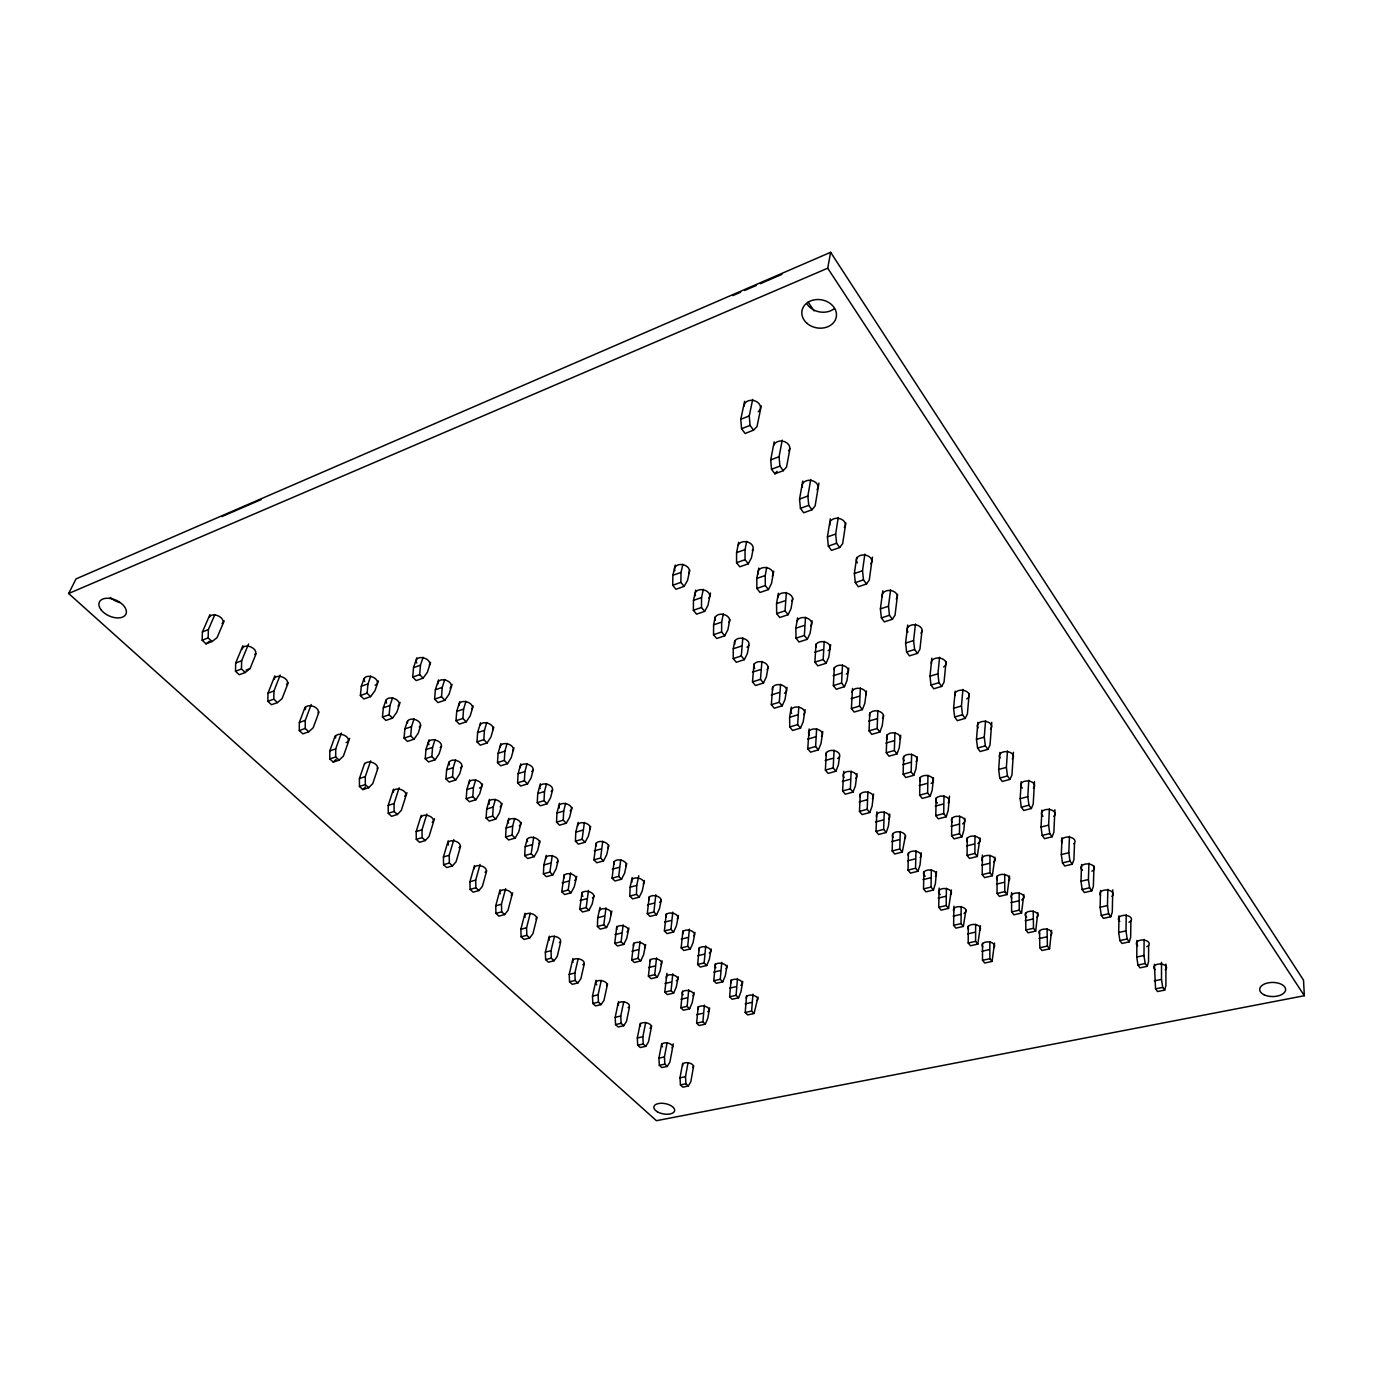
<?xml version="1.0" encoding="UTF-8"?>
<svg xmlns="http://www.w3.org/2000/svg" width="1373" height="1373" viewBox="0 0 1373 1373"><rect width="100%" height="100%" fill="white"/><g stroke="black" fill="none" stroke-linecap="round" stroke-linejoin="round"><path stroke-width="1.5" d="M748.886 645.379L747.341 653.582L744.338 659.675L736.306 662.284L733.251 658.577L733.251 648.76L734.847 640.556M742.724 981.369L741.008 991.684L738.571 997.811L736.1 995.305L737.49 978.417M753.056 549.56L751.443 557.833L748.285 563.822L739.807 566.809L736.58 562.707L736.58 552.615L738.657 542.284M349.669 738.314L343.387 756.111L339.148 760.144L333.244 762.118L329.795 758.909L329.812 750.894L335.304 735.585M339.148 760.144L335.699 756.935L335.716 748.903L341.362 733.079M738.571 997.811L732.118 999.252L729.647 996.764L731.071 979.893M1154.418 964.344L1155.551 988.852L1157.542 991.546L1164.699 990.105L1162.708 987.393L1161.507 979.412L1161.524 962.301M727.106 965.339L725.322 975.688L722.782 981.815L720.276 979.275L721.752 962.301M715.282 616.649L713.6 624.835L713.531 634.704L716.672 638.496L724.738 635.819L721.614 632.009L721.649 622.123L723.314 613.92M722.782 981.815L716.311 983.308L713.788 980.768L715.316 963.829M319.034 711.935L313.181 727.793L308.753 731.792L305.201 728.462L305.269 720.379L311.208 704.521M1148.652 945.602L1148.532 961.701L1147.244 966.317L1140.002 967.828L1137.96 965.047L1136.758 957.015L1136.947 940.402M308.753 731.792L302.832 733.851L299.28 730.539L299.348 722.455L305.132 707.112M695.699 590.115L693.468 600.361L693.348 610.281L696.557 614.16L704.675 611.38L701.483 607.484L701.569 597.564L703.319 589.343M709.635 1007.902L707.833 1018.097L705.327 1024.172L702.873 1021.769L704.4 1005.122M711.18 949.018L709.326 959.401L706.7 965.528L704.143 962.936L705.739 945.894M1147.244 966.317L1145.202 963.537L1143.984 955.488L1144.121 939.372M705.327 1024.172L699.097 1025.528L696.626 1023.142L698.188 1006.512M706.7 965.528L700.213 967.055L697.638 964.481L699.252 947.456M694.086 992.507L692.198 1002.719L689.624 1008.795L687.118 1006.358L688.748 989.641M694.978 932.387L693.022 942.805L690.327 948.932L687.719 946.289L689.4 929.178M288.244 682.759L282.066 698.634L277.466 702.581L273.811 699.166L273.931 690.997L280.178 675.121M690.327 948.932L683.788 950.511L681.18 947.868L682.896 930.791M689.624 1008.795L683.359 1010.202L680.854 1007.765L682.501 991.066M1130.889 921.111L1130.666 937.261L1129.275 941.861L1121.981 943.44L1119.87 940.591L1118.686 932.473L1119.012 915.791M277.466 702.581L271.528 704.727L267.855 701.328L267.992 693.176L274.823 675.894M678.245 976.821L676.288 987.067L673.611 993.142L671.071 990.654L672.787 973.869M675.224 565.058L672.873 575.304L672.701 585.276L675.979 589.24L684.149 586.374L680.871 582.375L681.025 572.404L682.862 564.2M1129.275 941.861L1127.182 938.995L1125.98 930.877L1126.238 914.71M673.611 993.142L667.329 994.584L664.772 992.113L666.935 973.303M678.451 915.448L676.408 925.883L673.628 932.01L670.968 929.315L672.77 912.135M673.628 932.01L667.055 933.64L664.395 930.945L666.231 913.8M256.116 653.702L250.04 668.617L245.252 672.513L241.476 668.994L241.648 660.756L248.564 643.971M661.185 900.259L659.486 908.634L656.603 914.744L653.891 911.998L655.813 894.75M662.112 960.843L660.07 971.123L657.324 977.198L654.715 974.658L656.551 957.805M245.252 672.513L239.28 674.744L235.504 671.243L235.675 663.022L242.867 645.705M656.603 914.744L650.013 916.426L647.301 913.697L649.24 896.466M657.324 977.198L651.008 978.692L648.399 976.152L650.27 959.332M1112.765 889.841L1112.284 912.135L1110.808 916.718L1103.446 918.365L1101.283 915.431L1100.116 907.244L1100.545 890.493M645.67 944.573L643.559 954.87L640.71 960.946L638.067 958.354L640.007 941.449M1110.808 916.718L1108.646 913.766L1107.462 905.562L1107.857 889.326M640.71 960.946L634.377 962.49L631.717 959.899L633.691 943.011M644.435 880.556L642.221 891.06L639.252 897.153L636.488 894.355L636.712 885.448L638.788 875.751M224.211 620.888L217.037 637.69L212.043 641.517L208.147 637.896L208.387 629.572L214.857 614.658M639.252 897.153L632.627 898.903L629.847 896.106L630.104 887.198L632.198 877.519M212.043 641.517L206.053 643.851L202.157 640.247L202.397 631.94L209.949 614.623M628.937 927.994L626.723 938.325L623.788 944.401L621.094 941.758L623.153 924.767M1093.972 865.951L1093.371 886.289L1091.81 890.837L1084.378 892.553L1082.147 889.532L1080.997 881.277L1081.564 864.475M623.788 944.401L617.421 945.98L614.726 943.354L616.803 926.38M626.757 863.411L624.612 873.125L621.54 879.218L618.725 876.369L620.733 859.635M621.54 879.218L614.898 881.003L612.066 878.154L614.109 861.455M1091.81 890.837L1089.596 887.799L1088.411 879.527L1088.926 863.239M611.877 911.088L609.578 921.455L606.557 927.513L603.811 924.836L605.974 907.776M606.557 927.513L600.155 929.161L597.409 926.466L597.718 917.73L600.07 907.364M608.891 845.116L606.66 854.83L603.485 860.922L600.619 858.005L602.747 841.22M603.485 860.922L596.809 862.776L593.925 859.858L596.088 843.091M1074.527 843.348L1073.909 859.687L1072.262 864.201L1064.744 866.003L1062.462 862.896L1061.312 854.555L1062.033 837.684M594.011 895.951L592.089 904.258L588.983 910.316L586.185 907.587L588.468 890.459M590.682 826.426L588.348 836.174L585.07 842.25L582.135 839.281L584.383 822.427M588.983 910.316L582.564 911.998L579.749 909.269L582.066 892.175M1072.262 864.201L1069.962 861.077L1068.812 852.719L1069.464 836.38M576.763 876.317L574.274 886.735L571.065 892.793L568.199 889.996L570.619 872.816M585.07 842.25L578.359 844.155L575.424 841.186L575.802 832.158L578.187 822.41M571.065 892.793L564.612 894.527L561.746 891.746L564.183 874.567M572.078 807.375L569.658 817.141L566.277 823.216L563.273 820.179L563.685 811.065L565.659 803.256M1054.91 809.761L1053.863 832.295L1052.113 836.775L1044.544 838.663L1042.176 835.453L1041.043 827.027L1041.918 810.121M1051.546 930.362L1049.573 948.846L1041.987 950.494L1039.824 947.73L1039.515 930.534M558.022 861.163L556.099 868.869L552.787 874.91L549.886 872.061L552.255 855.448M566.277 823.216L559.532 825.173L556.528 822.152L556.957 813.056L559.446 803.291M1049.573 948.846L1047.393 946.066L1047.067 928.835M552.787 874.91L546.317 876.695L543.399 873.863L543.845 864.973L546.282 855.345M1052.113 836.775L1049.761 833.565L1048.612 825.122L1049.418 808.714M552.615 789.887L550.573 797.713L547.089 803.771L544.034 800.665L544.497 791.517L546.54 783.691M1037.816 912.616L1035.688 931.117L1028.068 932.816L1025.854 930.002L1025.631 912.736M540.07 840.98L537.564 850.642L534.148 856.683L531.179 853.766L533.685 837.101M547.089 803.771L540.327 805.797L537.255 802.707L537.735 793.56L540.327 783.777M534.148 856.683L527.661 858.52L524.675 855.619L525.173 846.695L527.215 838.972M1035.688 931.117L1033.491 928.285L1033.217 910.986M533.222 770.047L531.111 777.89L527.507 783.914L524.383 780.756L524.898 771.557L527.043 763.714M1034.47 781.477L1033.217 804.08L1031.363 808.508L1023.726 810.482L1021.289 807.187L1020.173 798.691L1021.22 781.718M521.277 822.376L518.668 832.055L515.15 838.079L512.112 835.11L512.644 826.117L514.738 818.377M527.507 783.914L520.71 786.008L517.587 782.85L518.102 773.668L520.813 763.869M1031.363 808.508L1028.943 805.213L1027.811 796.683L1028.772 780.242M1023.812 894.492L1021.546 913.028L1013.875 914.796L1011.609 911.912L1011.592 892.553M515.15 838.079L508.611 839.984L505.59 837.015L506.122 828.039L508.765 818.377M1021.546 913.028L1019.281 910.145L1019.109 892.759M513.983 747.822L511.237 757.656L507.512 763.663L504.32 760.436L504.886 751.185L507.118 743.325M507.512 763.663L500.682 765.808L497.489 762.581L498.073 753.365L500.888 743.548M502.089 803.394L499.394 813.091L495.756 819.097L492.667 816.077L493.233 807.032L495.43 799.275M1009.515 876.025L1007.095 894.561L999.372 896.397L997.073 893.463L997.004 876.025M495.756 819.097L489.2 821.054L486.111 818.051L486.694 809.023L489.44 799.326M1007.095 894.561L1004.796 891.626L1004.693 874.172M1013.428 752.335L1011.952 775.007L1009.979 779.401L1002.273 781.46L999.75 778.062L998.669 769.464L999.87 752.455M493.799 727.141L490.933 736.975L487.089 742.965L483.828 739.669L484.446 730.367L486.78 722.49M994.515 943.131L992.078 961.426L984.733 963.022L982.502 960.328L982.536 943.32M1009.979 779.401L1007.473 775.985L1006.375 767.387L1007.49 750.894M482.524 784.017L479.709 793.731L475.95 799.738L472.81 796.649L473.428 787.553L475.71 779.778M487.089 742.965L480.241 745.179L476.98 741.901L477.615 732.616L480.533 722.782M992.078 961.426L989.864 958.714L989.847 941.672M475.95 799.738L469.377 801.746L466.219 798.674L466.854 789.595L469.72 779.898M994.927 857.147L992.353 875.734L984.578 877.604L982.227 874.618L982.399 855.087M473.187 705.997L470.201 715.848L466.219 721.82L462.907 718.457L463.576 709.103L465.996 701.225M992.353 875.734L990.002 872.73L989.984 855.207M466.219 721.82L459.337 724.103L456.008 720.756L456.711 711.42L459.766 701.586M461.963 766.203L459.629 773.994L455.75 779.967L452.541 776.809L453.21 767.679L455.579 759.887M980.442 925.78L977.851 944.092L970.471 945.757L968.188 943.011L968.291 925.917M455.75 779.967L449.16 782.044L445.933 778.903L446.62 769.79L449.005 761.998M977.851 944.092L975.585 941.329L975.654 924.235M991.735 722.318L990.019 745.024L987.925 749.366L980.15 751.529L977.559 748.01L976.478 739.343L977.868 722.301M980.047 837.89L977.301 856.495L969.475 858.434L967.073 855.379L967.193 837.805M452.129 684.423L449.022 694.275L444.903 700.213L441.505 696.78L442.26 687.392L444.766 679.498M977.301 856.495L974.899 853.422L974.967 835.831M987.925 749.366L985.351 745.848L984.269 737.164L985.557 720.636M444.903 700.213L438.004 702.581L434.606 699.149L435.361 689.778L438.536 679.927M441.557 746.02L439.12 753.828L435.138 759.784L431.843 756.557L432.581 747.393L435.035 739.584M965.923 910.076L963.348 926.432L955.917 928.131L953.6 925.333L953.943 906.18M435.138 759.784L428.496 761.929L425.218 758.72L425.956 749.555L429.062 739.807M963.348 926.432L961.031 923.617L961.169 906.437M964.841 818.239L963.812 830.493L961.924 836.844L954.063 838.852L951.609 835.728L951.798 818.085M420.722 725.425L418.199 733.233L414.062 739.172L410.716 735.894L411.505 726.66L414.062 718.851M430.607 662.352L427.381 672.238L423.124 678.142L419.657 674.624L420.464 665.184L423.09 657.289M969.184 693.416L967.381 714.097L965.185 718.388L957.324 720.653L954.647 717.032L953.6 708.279L955.179 691.203M961.924 836.844L959.47 833.703L959.641 816.043M414.062 739.172L407.421 741.386L404.057 738.108L404.863 728.909L407.438 721.1M423.124 678.142L416.191 680.579L412.707 677.078L413.53 667.656L416.843 657.787M951.438 890.013L948.537 908.394L941.071 910.162L938.703 907.296L939.149 888.074M965.185 718.388L962.524 714.749L961.46 705.979L962.936 689.435M948.537 908.394L946.186 905.528L946.409 888.28M949.498 796.117L948.194 810.43L946.22 816.781L938.308 818.84L935.802 815.665L936.094 797.953M400.092 702.427L396.814 712.209L392.558 718.13L389.125 714.767L389.983 705.499L392.644 697.673M392.558 718.13L385.882 720.413L382.449 717.066L383.324 707.799L386.002 699.99M936.506 871.598L935.373 883.663L933.434 889.996L925.917 891.832L923.514 888.897L923.857 871.615M946.22 816.781L943.714 813.571L943.972 795.842M933.434 889.996L931.031 887.078L931.34 869.744M946.066 661.46L944.04 682.175L941.706 686.414L933.76 688.783L931.014 685.041L929.984 676.202L931.872 658.165M378.382 680.939L374.966 690.739L370.573 696.626L367.072 693.193L367.998 683.874L370.761 676.031M933.451 777.65L932.233 789.956L930.173 796.271L922.21 798.417L919.653 795.156L920.047 777.375M370.573 696.626L363.879 698.977L360.378 695.562L361.305 686.26L364.085 678.434M941.706 686.414L938.96 682.656L937.913 673.817L939.595 657.221M930.173 796.271L927.616 793.01L927.976 775.196M921.249 852.805L920.03 864.904L918.022 871.22L910.453 873.108L907.999 870.122L908.445 852.753M918.022 871.22L915.568 868.234L915.98 850.848M917.25 756.695L915.928 769.017L913.783 775.316L905.768 777.53L903.142 774.2L903.64 756.351M905.476 835.642L902.284 852.067L894.681 854.006L892.158 850.951L892.707 833.514M913.783 775.316L911.174 771.986L911.621 754.103M921.987 630.55L919.927 649.223L917.456 653.394L909.441 655.865L906.592 652.021L905.596 643.096L907.707 625.024M902.284 852.067L899.778 849.012L900.276 831.54M900.688 735.276L899.281 747.616L897.032 753.897L888.966 756.197L886.271 752.782L886.889 734.881M917.456 653.394L914.624 649.515L913.594 640.573L915.482 623.977M889.807 814.035L888.4 826.186L886.22 832.484L878.566 834.492L875.991 831.386L876.884 811.855M886.22 832.484L883.663 829.361L884.246 811.838M897.032 753.897L894.355 750.482L894.921 732.547M897.582 594.423L895.024 615.19L892.399 619.274L884.315 621.866L881.38 617.884L880.402 608.874L882.77 590.802M873.571 794.04L872.078 806.208L869.813 812.507L862.107 814.567L859.481 811.392L860.219 793.817M883.508 715.453L882.238 725.751L879.887 732.015L871.769 734.366L869.04 730.882L869.761 712.913M892.399 619.274L889.464 615.276L888.485 606.248L890.596 589.635M879.887 732.015L877.158 728.514L877.828 710.51M869.813 812.507L867.187 809.315L867.89 791.706M866.449 691.014L864.818 703.388L862.364 709.618L854.195 712.055L851.397 708.502L852.53 688.405M857.009 773.617L855.413 785.819L853.045 792.084L845.287 794.212L842.61 790.968L843.743 771.3M862.364 709.618L859.567 706.048L860.356 687.976M853.045 792.084L850.368 788.823L851.174 771.163M872.421 557.146L869.281 579.99L866.517 584.006L858.348 586.734L855.293 582.615L854.366 573.519L856.683 557.438M839.521 756.815L838.371 764.967L835.9 771.214L828.108 773.428L825.379 770.099L826.34 752.404M848.754 668.119L847.004 680.51L844.446 686.706L836.226 689.229L833.36 685.59L834.321 667.501M866.517 584.006L863.48 579.869L862.519 570.756L864.87 554.143M835.9 771.214L833.171 767.885L834.098 750.156M844.446 686.706L841.58 683.05L842.49 664.927M822.787 731.431L820.968 743.668L818.394 749.898L810.568 752.164L807.753 748.783L809.16 728.977M830.648 644.709L828.777 657.101L826.1 663.279L817.827 665.871L814.893 662.146L815.991 644.006M845.819 522.838L842.662 543.605L839.727 547.518L831.489 550.384L828.331 546.128L827.421 536.929L830.322 518.874M818.394 749.898L815.613 746.483L816.643 728.703M826.1 663.279L823.182 659.538L824.212 641.363M805.11 709.635L803.171 721.889L800.493 728.085L792.616 730.453L789.75 726.986L789.612 717.324L791.294 707.112M839.727 547.518L836.586 543.245L835.659 534.046L838.251 517.432M758.05 997.09L754.052 1013.514L747.633 1014.904L745.213 1012.467L746.534 995.665M812.112 620.75L810.121 633.159L807.341 639.286L799.017 641.98L796.014 638.17L795.842 628.216L797.576 617.884M800.493 728.085L797.644 724.618L798.794 706.752M754.052 1013.514L751.632 1011.06L752.919 994.224M807.341 639.286L804.338 635.459L805.522 617.215M787.038 687.358L784.978 699.629L782.198 705.808L774.269 708.228L771.334 704.692L772.673 686.792M818.943 483.124L815.099 505.951L811.992 509.778L803.686 512.764L800.425 508.353L799.549 499.086L802.742 481.031M782.198 705.808L779.28 702.238L780.568 684.32M811.992 509.778L808.748 505.333L807.856 496.048L810.722 479.469M792.805 598.302L791.02 608.651L788.119 614.726L779.744 617.507L776.672 613.611L776.552 603.622L778.405 593.273M788.119 614.726L785.047 610.813L786.369 592.518M768.194 666.626L766.374 676.872L763.474 682.999L755.51 685.522L752.507 681.9L753.966 663.948M693.708 1065.585L690.825 1081.701L688.319 1086.043L682.844 1087.159L680.442 1084.927L679.995 1077.822L682.673 1063.251M688.319 1086.043L685.934 1083.812L685.487 1076.707L688.045 1062.582M763.474 682.999L760.488 679.36L761.912 661.391M1304.35 995.717L827.713 268.198L830.631 252.306L76.047 578.891L68.65 593.514L656.414 1120.694L1304.35 995.717L1303.509 980.133L830.631 252.306M773.737 571.117L771.472 583.542L768.434 589.583L760.007 592.467L756.866 588.468L756.815 578.428L758.771 568.079M768.434 589.583L765.293 585.567L765.224 575.51L766.752 567.238M790.024 448.319L786.575 466.957L783.297 470.682L774.904 473.822L771.523 469.257L770.699 459.886L774.183 441.866M673.319 1043.875L669.887 1062.101L667.312 1066.426L661.786 1067.576L659.332 1065.294L658.92 1058.137L661.735 1043.497M667.312 1066.426L664.858 1064.144L664.429 1056.97L667.124 1042.793M783.297 470.682L779.915 466.082L779.075 456.711L782.215 440.149M744.338 659.675L741.283 655.968L742.827 637.93M729.904 619.48L727.879 629.744L724.738 635.819M748.285 563.822L745.058 559.703L745.041 549.612L746.672 541.322M651.677 1025.734L648.451 1042.004L645.773 1046.329L640.23 1047.53L637.707 1045.196L637.312 1037.971L640.281 1023.28M645.773 1046.329L643.25 1043.995L642.856 1036.752L645.705 1022.507M761.243 405.893L757.021 426.557L753.537 430.161L745.076 433.473L741.574 428.719L740.785 419.28L744.612 401.294M629.452 1007.13L626.5 1021.426L623.702 1025.734L618.125 1026.987L615.55 1024.584L615.173 1017.307L618.519 1001.552M753.537 430.161L750.053 425.407L749.246 415.933L752.696 399.423M623.702 1025.734L621.128 1023.331L620.75 1016.037L623.754 1001.724M710.528 593.05L707.953 605.356L704.675 611.38M607.553 983.909L603.983 1000.316L601.082 1004.624L595.47 1005.928L592.827 1003.457L592.484 996.129L596.002 980.305M689.812 570.121L687.547 580.384L684.149 586.374M601.082 1004.624L598.439 1002.153L598.096 994.807L601.271 980.442M584.194 964.275L580.882 978.674L577.879 982.965L572.249 984.321L569.538 981.798L569.211 974.401L572.936 958.526M577.879 982.965L575.184 980.442L574.858 973.028L578.205 958.594M560.682 942.015L557.215 956.483L554.091 960.757L548.411 962.181L545.63 959.59L545.356 952.124L549.269 936.18M554.091 960.757L551.311 958.165L551.019 950.7L554.538 936.214M537.1 917.13L532.913 933.726L529.669 937.982L523.971 939.441L521.122 936.798L520.865 929.264L524.984 913.268M529.669 937.982L526.82 935.322L526.563 927.77L530.27 913.234M1164.699 990.105L1165.917 985.471L1165.917 964.103M512.61 892.862L507.976 910.35L504.612 914.59L498.88 916.117L495.945 913.388L495.739 905.802L500.064 889.738M504.612 914.59L501.694 911.861L501.454 904.241L505.624 888.674M486.711 870.757L482.386 886.357L478.885 890.579L473.119 892.175L470.115 889.378L469.926 881.706L474.492 865.591M478.885 890.579L475.882 887.765L475.693 880.093L480.069 864.475M460.641 846.077L456.093 861.729L452.455 865.9L446.671 867.564L443.565 864.698L443.428 856.958L448.216 840.808M452.455 865.9L449.366 863.016L449.211 855.276L453.828 839.607M434.469 818.737L429.08 836.397L425.304 840.551L419.486 842.301L416.294 839.332L416.191 831.54L421.236 815.322M425.304 840.551L422.129 837.599L422.009 829.79L426.866 814.069M406.974 792.667L401.311 810.379L397.381 814.498L391.528 816.317L388.267 813.279L388.199 805.402L393.502 789.149M397.381 814.498L394.12 811.46L394.051 803.583L399.148 787.827M378.056 767.85L372.752 783.623L368.685 787.707L362.798 789.595L359.451 786.472L359.417 778.542L364.652 763.268M368.685 787.707L365.321 784.584L365.287 776.62L370.659 760.831M774.904 473.822L777.101 471.334M362.798 789.595L365.527 786.883M333.244 762.118L336.093 759.423M206.053 643.851L209.382 641.294M221.842 516.591L261.385 499.497M732.787 295.607L740.648 292.209M744.578 290.51L756.369 285.412M760.299 283.713L781.906 274.377M68.65 593.514L827.713 268.198M202.397 631.94L208.387 629.572M740.785 419.28L749.246 415.933M202.157 640.247L208.147 637.896M741.574 428.719L750.053 425.407M235.675 663.022L241.648 660.756M770.699 459.886L779.075 456.711M235.504 671.243L241.476 668.994M771.523 469.257L779.915 466.082M246.059 670.11L250.04 668.617M267.992 693.176L273.931 690.997M799.549 499.086L807.856 496.048M267.855 701.328L273.811 699.166M800.425 508.353L808.748 505.333M361.305 686.26L367.998 683.874M413.53 667.656L420.464 665.184M672.873 575.304L681.025 572.404M736.58 552.615L745.041 549.612M360.378 695.562L367.072 693.193M412.707 677.078L419.657 674.624M672.701 585.276L680.871 582.375M736.58 562.707L745.058 559.703M299.348 722.455L305.269 720.379M827.421 536.929L835.659 534.046M299.28 730.539L305.201 728.462M828.331 546.128L836.586 543.245M383.324 707.799L389.983 705.499M435.361 689.778L442.26 687.392M693.468 600.361L701.569 597.564M756.815 578.428L765.224 575.51M382.449 717.066L389.125 714.767M434.606 699.149L441.505 696.78M693.348 610.281L701.483 607.484M756.866 588.468L765.293 585.567M329.812 750.894L335.716 748.903M854.366 573.519L862.519 570.756M404.863 728.909L411.505 726.66M456.711 711.42L463.576 709.103M713.6 624.835L721.649 622.123M776.552 603.622L784.927 600.808M329.795 758.909L335.699 756.935M855.293 582.615L863.48 579.869M404.057 738.108L410.716 735.894M456.008 720.756L462.907 718.457M713.531 634.704L721.614 632.009M776.672 613.611L785.047 610.813M425.956 749.555L432.581 747.393M477.615 732.616L484.446 730.367M733.251 648.76L741.266 646.134M795.842 628.216L804.149 625.504M359.417 778.542L365.287 776.62M880.402 608.874L888.485 606.248M425.218 758.72L431.843 756.557M476.98 741.901L483.828 739.669M733.251 658.577L741.283 655.968M796.014 638.17L804.338 635.459M359.451 786.472L365.321 784.584M881.38 617.884L889.464 615.276M446.62 769.79L453.21 767.679M498.073 753.365L504.886 751.185M752.473 672.135L760.436 669.578M814.687 652.261L822.942 649.618M445.933 778.903L452.541 776.809M497.489 762.581L504.32 760.436M752.507 681.9L760.488 679.36M814.893 662.146L823.182 659.538M388.199 805.402L394.051 803.583M905.596 643.096L913.594 640.573M388.267 813.279L394.12 811.46M906.592 652.021L914.624 649.515M466.854 789.595L473.428 787.553M518.102 773.668L524.898 771.557M771.248 694.978L779.16 692.524M833.102 675.756L841.306 673.199M466.219 798.674L472.81 796.649M517.587 782.85L524.383 780.756M771.334 704.692L779.28 702.238M833.36 685.59L841.58 683.05M486.694 809.023L493.233 807.032M537.735 793.56L544.497 791.517M789.612 717.324L797.49 714.938M851.106 698.703L859.258 696.231M416.191 831.54L422.009 829.79M929.984 676.202L937.913 673.817M486.111 818.051L492.667 816.077M537.255 802.707L544.034 800.665M789.75 726.986L797.644 724.618M851.397 708.502L859.567 706.048M416.294 839.332L422.129 837.599M931.014 685.041L938.96 682.656M506.122 828.039L512.644 826.117M556.957 813.056L563.685 811.065M807.581 739.172L815.408 736.855M868.697 721.151L876.798 718.766M505.59 837.015L512.112 835.11M556.528 822.152L563.273 820.179M807.753 748.783L815.613 746.483M869.04 730.882L877.158 728.514M443.428 856.958L449.211 855.276M953.6 708.279L961.46 705.979M443.565 864.698L449.366 863.016M954.647 717.032L962.524 714.749M525.173 846.695L531.66 844.824M575.802 832.158L582.495 830.236M825.156 760.539L832.93 758.308M885.894 743.102L893.943 740.785M524.675 855.619L531.179 853.766M575.424 841.186L582.135 839.281M825.379 770.099L833.171 767.885M886.271 752.782L894.355 750.482M469.926 881.706L475.693 880.093M976.478 739.343L984.269 737.164M543.845 864.973L550.298 863.171M594.252 850.865L600.928 848.995M842.353 781.46L850.076 779.298M902.73 764.572L910.728 762.324M470.115 889.378L475.882 887.765M977.559 748.01L985.351 745.848M543.399 873.863L549.886 872.061M593.925 859.858L600.619 858.005M842.61 790.968L850.368 788.823M903.142 774.2L911.174 771.986M562.141 882.908L568.594 881.14M612.358 869.212L619 867.41M859.172 801.935L866.861 799.841M919.189 785.579L927.135 783.399M495.739 905.802L501.454 904.241M998.669 769.464L1006.375 767.387M561.746 891.746L568.199 889.996M612.066 878.154L618.725 876.369M859.481 811.392L867.187 809.315M919.653 795.156L927.616 793.01M495.945 913.388L501.694 911.861M999.75 778.062L1007.473 775.985M580.11 900.482L586.511 898.783M630.104 887.198L636.712 885.448M875.648 821.981L883.302 819.938M935.305 806.123L943.2 804.029M579.749 909.269L586.185 907.587M629.847 896.106L636.488 894.355M875.991 831.386L883.663 829.361M935.802 815.665L943.714 813.571M520.865 929.264L526.563 927.77M1020.173 798.691L1027.811 796.683M521.122 936.798L526.82 935.322M1021.289 807.187L1028.943 805.213M597.718 917.73L604.103 916.066M647.49 904.841L654.08 903.142M891.781 841.598L899.384 839.624M951.077 826.254L958.938 824.212M597.409 926.466L603.811 924.836M647.301 913.697L653.891 911.998M892.158 850.951L899.778 849.012M951.609 835.728L959.47 833.703M545.356 952.124L551.019 950.7M615.001 934.653L621.351 933.039M664.566 922.141L671.105 920.494M907.587 860.82L915.139 858.914M966.523 845.957L974.315 843.983M1041.043 827.027L1048.612 825.122M545.63 959.59L551.311 958.165M1042.176 835.453L1049.761 833.565M614.726 943.354L621.094 941.758M664.395 930.945L670.968 929.315M907.999 870.122L915.568 868.234M967.073 855.379L974.899 853.422M631.958 951.249L638.291 949.687M681.3 939.115L687.822 937.502M923.068 879.647L930.568 877.793M981.644 865.247L989.401 863.325M569.211 974.401L574.858 973.028M1061.312 854.555L1068.812 852.719M631.717 959.899L638.067 958.354M681.18 947.868L687.719 946.289M923.514 888.897L931.031 887.078M982.227 874.618L990.002 872.73M569.538 981.798L575.184 980.442M1062.462 862.896L1069.962 861.077M648.588 967.536L654.904 966.026M697.724 955.762L704.229 954.201M938.24 898.096L945.705 896.312M996.455 884.143L1004.161 882.29M648.399 976.152L654.715 974.658M697.638 964.481L704.143 962.936M938.703 907.296L946.186 905.528M997.073 893.463L1004.796 891.626M592.484 996.129L598.096 994.807M1080.997 881.277L1088.411 879.527M664.927 983.531L671.208 982.073M713.84 972.101L720.31 970.591M953.102 916.169L960.516 914.435M1010.957 902.645L1018.629 900.86M592.827 1003.457L598.439 1002.153M1082.147 889.532L1089.596 887.799M664.772 992.113L671.071 990.654M713.788 980.768L720.276 979.275M953.6 925.333L961.031 923.617M1011.609 911.912L1019.281 910.145M680.974 999.235L687.221 997.811M729.664 988.148L736.1 986.672M967.673 933.897L975.036 932.216M1025.185 920.785L1032.788 919.052M615.173 1017.307L620.75 1016.037M1100.116 907.244L1107.462 905.562M680.854 1007.765L687.118 1006.358M729.647 996.764L736.1 995.305M968.188 943.011L975.585 941.329M1025.854 930.002L1033.491 928.285M615.55 1024.584L621.128 1023.331M1101.283 915.431L1108.646 913.766M696.712 1014.664L702.942 1013.274M745.196 1003.886L751.597 1002.462M981.952 951.266L989.281 949.635M1039.121 938.566L1046.689 936.884M696.626 1023.142L702.873 1021.769M745.213 1012.467L751.632 1011.06M982.502 960.328L989.864 958.714M1039.824 947.73L1047.393 946.066M637.312 1037.971L642.856 1036.752M1118.686 932.473L1125.98 930.877M637.707 1045.196L643.25 1043.995M1119.87 940.591L1127.182 938.995M658.92 1058.137L664.429 1056.97M1136.758 957.015L1143.984 955.488M659.332 1065.294L664.858 1064.144M1137.96 965.047L1145.202 963.537M679.995 1077.822L685.487 1076.707M1154.333 980.888L1161.507 979.412M680.442 1084.927L685.934 1083.812M1155.551 988.852L1162.708 987.393M808.113 302.026L814.086 310.916M744.08 406.271A8.272 6.402 12.4 0 1 755.219 401.002A8.272 6.402 12.4 0 1 758.205 411.763M209.606 616.889A7.225 4.394 22.6 0 1 218.959 616.237A7.225 4.394 22.6 0 1 222.083 623.634M773.891 445.127A8.135 6.196 10.8 0 1 784.687 441.694A8.135 6.196 10.8 0 1 788.737 450.859M242.266 649.069A7.071 4.291 21.5 0 1 251.002 646.992A7.071 4.291 21.5 0 1 254.777 654.543M802.467 487.364A7.981 5.973 9.4 0 1 811.151 480.43A7.981 5.973 9.4 0 1 817.004 489.818M274.24 679.206A6.934 4.17 20.5 0 1 282.924 677.232A6.934 4.17 20.5 0 1 286.511 684.543M830.837 520.693A7.86 5.767 8.3 0 1 841.546 519.32A7.86 5.767 8.3 0 1 844.309 527.455M830.013 525.035A7.86 5.767 8.3 0 1 830.047 522.032M305.424 709.618A6.814 4.068 19.6 0 1 312.237 706.014A6.814 4.068 19.6 0 1 318.073 712.862M857.387 562.861A7.74 5.578 7.3 0 1 859.275 555.893A7.74 5.578 7.3 0 1 869.178 556.631A7.74 5.578 7.3 0 1 870.705 563.84M347.266 742.004A6.693 3.982 18.7 0 1 346.15 742.57M335.578 738.022A6.693 3.982 18.7 0 1 342.375 734.572A6.693 3.982 18.7 0 1 348.021 741.214M882.41 596.671A7.62 5.389 6.4 0 1 890.991 590.562A7.62 5.389 6.4 0 1 896.226 599.04M365.132 763.628A6.573 3.879 17.9 0 1 373.302 762.856A6.573 3.879 17.9 0 1 377.129 768.76M907.999 632.078A7.5 5.2 5.7 0 1 910.024 625.607A7.5 5.2 5.7 0 1 919.653 626.363A7.5 5.2 5.7 0 1 920.94 633.09M393.365 792.478A6.47 3.776 17 0 1 400.967 789.526A6.47 3.776 17 0 1 404.675 796.306M931.46 663.76A7.397 5.029 5.1 0 1 935.854 658.216A7.397 5.029 5.1 0 1 944.899 660.636A7.397 5.029 5.1 0 1 943.611 667.003M421.03 817.604A6.367 3.69 16.3 0 1 429.423 816.043A6.367 3.69 16.3 0 1 432.203 822.341M954.836 695.733A7.294 4.874 4.6 0 1 959.246 690.396A7.294 4.874 4.6 0 1 968.137 692.747A7.294 4.874 4.6 0 1 966.781 698.908M448.49 845.013A6.264 3.604 15.6 0 1 450.739 840.877A6.264 3.604 15.6 0 1 458.548 842.85A6.264 3.604 15.6 0 1 458.994 847.673M978.091 727.913A7.191 4.72 4.1 0 1 980.271 722.095A7.191 4.72 4.1 0 1 989.487 722.867A7.191 4.72 4.1 0 1 990.482 728.96M474.698 866.981A6.179 3.501 14.9 0 1 483.279 866.723A6.179 3.501 14.9 0 1 485.081 872.336M474.303 868.749A6.179 3.501 14.9 0 1 474.303 867.822M1000.042 757.93A7.088 4.565 3.7 0 1 1002.273 752.301A7.088 4.565 3.7 0 1 1011.352 753.073A7.088 4.565 3.7 0 1 1012.261 758.977M500.27 893.789A6.076 3.415 14.2 0 1 505.813 889.927A6.076 3.415 14.2 0 1 511.254 895.711M1022.319 788.033A7.002 4.428 3.4 0 1 1022.679 782.078A7.002 4.428 3.4 0 1 1032.118 782.112A7.002 4.428 3.4 0 1 1033.371 788.085M525.155 917.233A5.99 3.33 13.6 0 1 530.716 913.491A5.99 3.33 13.6 0 1 536.002 919.121M1042.965 816.266A6.899 4.291 3.1 0 1 1043.377 810.482A6.899 4.291 3.1 0 1 1052.696 810.551A6.899 4.291 3.1 0 1 1053.88 816.351M549.406 940.076A5.921 3.261 13.1 0 1 551.826 936.437A5.921 3.261 13.1 0 1 559.206 938.274A5.921 3.261 13.1 0 1 559.326 942.565M1062.067 842.73A6.814 4.153 2.8 0 1 1064.401 837.65A6.814 4.153 2.8 0 1 1073.12 838.44A6.814 4.153 2.8 0 1 1073.789 843.794M573.039 962.353A5.835 3.175 12.5 0 1 575.493 958.817A5.835 3.175 12.5 0 1 582.787 960.619A5.835 3.175 12.5 0 1 582.821 964.79M1082.473 870.31A6.728 4.033 2.6 0 1 1083.451 864.664A6.728 4.033 2.6 0 1 1092.925 865.539A6.728 4.033 2.6 0 1 1091.913 871.186M596.774 984.887A5.767 3.106 12 0 1 597.409 980.957A5.767 3.106 12 0 1 604.686 981.695A5.767 3.106 12 0 1 606.54 985.883M1100.494 895.299A6.642 3.913 2.4 0 1 1102.897 890.528A6.642 3.913 2.4 0 1 1111.392 891.317A6.642 3.913 2.4 0 1 1111.924 896.363M618.794 1002.925A5.681 3.021 11.6 0 1 626.912 1002.856A5.681 3.021 11.6 0 1 628.096 1007.593M618.571 1005.242A5.681 3.021 11.6 0 1 618.348 1003.629M1119.784 921.352A6.573 3.793 2.2 0 1 1120.883 916.031A6.573 3.793 2.2 0 1 1130.099 916.907A6.573 3.793 2.2 0 1 1129.001 922.227M640.522 1025.906A5.612 2.952 11.1 0 1 643.062 1022.679A5.612 2.952 11.1 0 1 650.064 1024.395A5.612 2.952 11.1 0 1 649.927 1028.223M1137.685 945.825A6.487 3.69 2.1 0 1 1138.818 940.677A6.487 3.69 2.1 0 1 1147.931 941.552A6.487 3.69 2.1 0 1 1146.764 946.684M662.558 1046.844A5.543 2.883 10.7 0 1 663.348 1043.223A5.543 2.883 10.7 0 1 670.384 1043.961A5.543 2.883 10.7 0 1 672.015 1047.839M1155.088 969.63A6.419 3.587 1.9 0 1 1155.843 964.824A6.419 3.587 1.9 0 1 1164.51 965.03A6.419 3.587 1.9 0 1 1165.248 969.87M682.827 1065.774A5.475 2.815 10.3 0 1 688.405 1062.788A5.475 2.815 10.3 0 1 692.799 1067.525M738.193 545.253A7.689 5.526 11.3 0 1 748.319 542.266A7.689 5.526 11.3 0 1 752.284 550.522M376.305 684.612A6.951 4.308 19.1 0 1 375.138 685.23M364.72 681.609A6.951 4.308 19.1 0 1 370.47 676.426A6.951 4.308 19.1 0 1 377.112 683.737M758.411 573.863A7.586 5.406 10.5 0 1 766.46 567.65A7.586 5.406 10.5 0 1 772.227 576.214M386.585 703.096A6.865 4.222 18.3 0 1 388.834 698.136A6.865 4.222 18.3 0 1 397.346 700.333A6.865 4.222 18.3 0 1 398.05 706.065M777.753 597.581A7.5 5.269 9.8 0 1 787.038 593.153A7.5 5.269 9.8 0 1 791.689 601.305M407.506 722.987A6.779 4.136 17.7 0 1 415.504 719.675A6.779 4.136 17.7 0 1 419.314 727.055M797.164 620.819A7.414 5.149 9.1 0 1 807.084 618.142A7.414 5.149 9.1 0 1 810.688 625.813M428.96 744.75A6.693 4.068 17 0 1 431.294 740.013A6.693 4.068 17 0 1 439.617 742.158A6.693 4.068 17 0 1 440.149 747.633M815.922 647.472A7.328 5.029 8.5 0 1 819.887 641.878A7.328 5.029 8.5 0 1 828.949 644.28A7.328 5.029 8.5 0 1 828.108 650.699M449.486 764.933A6.608 3.982 16.4 0 1 451.854 760.316A6.608 3.982 16.4 0 1 460.092 762.427A6.608 3.982 16.4 0 1 460.556 767.764M847.416 673.148A7.26 4.908 7.9 0 1 846.249 674.074M833.995 669.595A7.26 4.908 7.9 0 1 842.215 665.339A7.26 4.908 7.9 0 1 848.154 672.015M480.55 787.501A6.539 3.913 15.8 0 1 479.383 788.033M469.154 783.623A6.539 3.913 15.8 0 1 476.277 780.345A6.539 3.913 15.8 0 1 481.374 786.746M851.895 692.507A7.174 4.805 7.4 0 1 860.082 688.388A7.174 4.805 7.4 0 1 865.9 694.91M489.32 804.08A6.453 3.844 15.2 0 1 491.757 799.67A6.453 3.844 15.2 0 1 499.806 801.729A6.453 3.844 15.2 0 1 500.132 806.843M869.607 716.157A7.105 4.685 6.9 0 1 877.553 710.922A7.105 4.685 6.9 0 1 882.513 718.371M508.628 823.062A6.384 3.776 14.7 0 1 511.116 818.771A6.384 3.776 14.7 0 1 519.08 820.797A6.384 3.776 14.7 0 1 519.337 825.791M887.37 739.206A7.037 4.582 6.5 0 1 892.828 732.804A7.037 4.582 6.5 0 1 900.225 739.189M527.558 841.683A6.316 3.69 14.2 0 1 533.428 837.461A6.316 3.69 14.2 0 1 538.988 843.657M904.086 760.608A6.968 4.479 6.1 0 1 905.94 755.064A6.968 4.479 6.1 0 1 914.864 755.819A6.968 4.479 6.1 0 1 916.066 761.637M545.75 858.932A6.247 3.621 13.7 0 1 553.576 856.22A6.247 3.621 13.7 0 1 556.614 862.57M920.442 781.529A6.899 4.376 5.8 0 1 922.828 775.934A6.899 4.376 5.8 0 1 931.975 777.513A6.899 4.376 5.8 0 1 931.151 783.382M564.32 877.81A6.179 3.57 13.2 0 1 566.912 873.812A6.179 3.57 13.2 0 1 574.618 875.768A6.179 3.57 13.2 0 1 574.703 880.436M937.467 802.999A6.831 4.291 5.4 0 1 937.502 797.181A6.831 4.291 5.4 0 1 946.666 797.232A6.831 4.291 5.4 0 1 948.211 803.051M582.907 896.294A6.127 3.501 12.8 0 1 583.937 891.678A6.127 3.501 12.8 0 1 592.072 893.102A6.127 3.501 12.8 0 1 592.449 897.959M952.124 822.067A6.762 4.188 5.1 0 1 954.578 816.729A6.762 4.188 5.1 0 1 963.537 818.274A6.762 4.188 5.1 0 1 962.627 823.869M599.435 910.745A6.058 3.433 12.4 0 1 607.123 909.166A6.058 3.433 12.4 0 1 610.693 914.504M967.467 841.7A6.693 4.102 4.9 0 1 969.939 836.5A6.693 4.102 4.9 0 1 978.812 838.028A6.693 4.102 4.9 0 1 977.868 843.503M616.889 929.487A6.007 3.364 12 0 1 619.549 925.745A6.007 3.364 12 0 1 627.015 927.616A6.007 3.364 12 0 1 626.946 932.01M982.502 860.94A6.642 4.016 4.6 0 1 984.527 856.014A6.642 4.016 4.6 0 1 993.022 856.803A6.642 4.016 4.6 0 1 993.932 861.987M633.742 946.066A5.938 3.312 11.6 0 1 639.629 942.427A5.938 3.312 11.6 0 1 644.555 947.936M997.227 879.767A6.573 3.93 4.4 0 1 999.269 874.961A6.573 3.93 4.4 0 1 1007.696 875.751A6.573 3.93 4.4 0 1 1008.537 880.831M650.013 961.443A5.887 3.244 11.2 0 1 656.946 958.955A5.887 3.244 11.2 0 1 660.997 964.189M1011.644 898.234A6.522 3.844 4.2 0 1 1014.201 893.377A6.522 3.844 4.2 0 1 1022.816 894.87A6.522 3.844 4.2 0 1 1021.735 899.967M666.557 978.314A5.835 3.192 10.9 0 1 669.286 974.813A5.835 3.192 10.9 0 1 676.546 976.615A5.835 3.192 10.9 0 1 676.305 980.734M1026.695 917.181A6.453 3.759 4 0 1 1027.038 912.118A6.453 3.759 4 0 1 1035.74 912.273A6.453 3.759 4 0 1 1036.907 917.37M683.153 994.824A5.784 3.124 10.5 0 1 684.046 990.894A5.784 3.124 10.5 0 1 691.391 991.632A5.784 3.124 10.5 0 1 693.022 995.82M1039.653 934.052A6.402 3.69 3.8 0 1 1041.781 929.572A6.402 3.69 3.8 0 1 1049.967 930.345A6.402 3.69 3.8 0 1 1050.654 935.116M698.171 1009.395A5.732 3.072 10.2 0 1 700.951 1006.049A5.732 3.072 10.2 0 1 708.056 1007.816A5.732 3.072 10.2 0 1 707.747 1011.764M674.915 570.79A7.552 5.32 13.2 0 1 682.57 564.612A7.552 5.32 13.2 0 1 688.628 573.142M695.39 595.779A7.449 5.2 12.3 0 1 703.027 589.755A7.449 5.2 12.3 0 1 708.931 598.079M715.384 620.167A7.363 5.08 11.5 0 1 723.022 614.332A7.363 5.08 11.5 0 1 728.771 622.467M734.915 644.006A7.277 4.96 10.8 0 1 738.571 638.445A7.277 4.96 10.8 0 1 747.599 640.831A7.277 4.96 10.8 0 1 747.049 647.232M754.755 668.548A7.191 4.857 10.2 0 1 756.145 662.455A7.191 4.857 10.2 0 1 765.327 663.21A7.191 4.857 10.2 0 1 767.112 669.561M772.673 690.087A7.122 4.737 9.6 0 1 776.38 684.818A7.122 4.737 9.6 0 1 785.202 687.135A7.122 4.737 9.6 0 1 784.532 693.211M791.655 713.565A7.037 4.634 9 0 1 793.131 707.764A7.037 4.634 9 0 1 802.124 708.519A7.037 4.634 9 0 1 803.737 714.578M809.486 735.327A6.968 4.531 8.5 0 1 811.014 729.664A6.968 4.531 8.5 0 1 819.921 730.419A6.968 4.531 8.5 0 1 821.466 736.34M826.254 755.493A6.899 4.445 8.1 0 1 830.03 750.602A6.899 4.445 8.1 0 1 838.543 752.833A6.899 4.445 8.1 0 1 837.702 758.48M844.017 777.461A6.831 4.342 7.6 0 1 845.631 772.072A6.831 4.342 7.6 0 1 854.366 772.845A6.831 4.342 7.6 0 1 855.757 778.491M860.099 796.786A6.762 4.239 7.2 0 1 867.633 792.101A6.762 4.239 7.2 0 1 872.37 798.897M876.489 816.781A6.693 4.153 6.9 0 1 883.989 812.232A6.693 4.153 6.9 0 1 888.623 818.874M893.136 837.393A6.625 4.068 6.5 0 1 894.87 832.381A6.625 4.068 6.5 0 1 903.365 833.154A6.625 4.068 6.5 0 1 904.55 838.44M908.24 855.551A6.573 3.982 6.2 0 1 915.722 851.226A6.573 3.982 6.2 0 1 920.15 857.593M925.196 876.231A6.505 3.896 5.9 0 1 925.196 870.945A6.505 3.896 5.9 0 1 933.932 871.066A6.505 3.896 5.9 0 1 935.425 876.369M940.248 894.612A6.453 3.81 5.7 0 1 940.299 889.429A6.453 3.81 5.7 0 1 948.966 889.584A6.453 3.81 5.7 0 1 950.408 894.767M953.531 910.797A6.384 3.741 5.4 0 1 957.376 906.798A6.384 3.741 5.4 0 1 965.168 908.772A6.384 3.741 5.4 0 1 963.983 913.474M968.566 929.435A6.333 3.656 5.2 0 1 970.454 924.956A6.333 3.656 5.2 0 1 978.554 925.728A6.333 3.656 5.2 0 1 979.464 930.482M982.759 946.769A6.281 3.587 5 0 1 984.681 942.376A6.281 3.587 5 0 1 992.713 943.165A6.281 3.587 5 0 1 993.571 947.816M416.74 663.022A7.054 4.462 18.4 0 1 422.798 657.684A7.054 4.462 18.4 0 1 429.354 665.201M437.936 683.874A6.951 4.376 17.6 0 1 446.242 680.339A6.951 4.376 17.6 0 1 450.052 688.096M459.166 705.482A6.865 4.291 16.9 0 1 466.597 701.809A6.865 4.291 16.9 0 1 471.986 708.811M479.949 725.51A6.779 4.222 16.2 0 1 488.222 723.331A6.779 4.222 16.2 0 1 492.632 729.921M500.304 747.358A6.711 4.136 15.6 0 1 507.701 743.891A6.711 4.136 15.6 0 1 512.833 750.585M520.23 767.661A6.625 4.05 15 0 1 528.451 764.521A6.625 4.05 15 0 1 531.746 771.626M540.155 788.617A6.556 3.982 14.4 0 1 542.798 784.103A6.556 3.982 14.4 0 1 550.968 786.197A6.556 3.982 14.4 0 1 551.139 791.432M559.257 808.062A6.47 3.896 13.9 0 1 561.952 803.651A6.47 3.896 13.9 0 1 570.018 805.711A6.47 3.896 13.9 0 1 570.121 810.842M577.621 826.083A6.402 3.827 13.3 0 1 584.949 822.976A6.402 3.827 13.3 0 1 589.601 829.138M596.345 845.802A6.333 3.741 12.8 0 1 602.49 841.58A6.333 3.741 12.8 0 1 607.844 847.793M614.332 864.115A6.281 3.673 12.4 0 1 620.476 859.996A6.281 3.673 12.4 0 1 625.728 866.088M631.975 882.067A6.213 3.604 11.9 0 1 638.119 878.068A6.213 3.604 11.9 0 1 643.268 884.023M649.275 899.675A6.144 3.535 11.5 0 1 652.106 895.762A6.144 3.535 11.5 0 1 659.761 897.685A6.144 3.535 11.5 0 1 659.572 902.284M666.248 916.958A6.093 3.467 11.1 0 1 672.392 913.131A6.093 3.467 11.1 0 1 677.318 918.88M682.913 933.897A6.024 3.415 10.7 0 1 689.04 930.173A6.024 3.415 10.7 0 1 693.88 935.802M699.252 950.528A5.973 3.347 10.4 0 1 702.135 946.855A5.973 3.347 10.4 0 1 709.566 948.726A5.973 3.347 10.4 0 1 709.223 953.034M715.917 967.708A5.921 3.278 10 0 1 716.929 963.606A5.921 3.278 10 0 1 724.463 964.361A5.921 3.278 10 0 1 726.042 968.72M731.02 982.862A5.87 3.227 9.7 0 1 733.954 979.361A5.87 3.227 9.7 0 1 741.231 981.18A5.87 3.227 9.7 0 1 740.802 985.299M746.466 998.583A5.818 3.158 9.4 0 1 752.593 995.219A5.818 3.158 9.4 0 1 757.038 1000.436M834.132 308.788A17.283 14.211 10.2 0 1 807.204 304.274M119.966 602.627A14.468 8.616 24.3 0 1 110.286 597.461M806.792 323.153A17.42 14.211 10.2 0 0 835.848 318.639A17.42 14.211 10.2 0 0 814.79 299.76A17.42 14.211 10.2 0 0 806.792 323.153M657.289 1111.735A10.572 5.235 10.6 0 0 674.452 1111.272A10.572 5.235 10.6 0 0 660.979 1103.274A10.572 5.235 10.6 0 0 657.289 1111.735M100.864 609.561A14.571 8.581 24.1 0 0 124.668 615.791A14.571 8.581 24.1 0 0 112.432 598.937A14.571 8.581 24.1 0 0 100.864 609.561M1264.258 994.859A12.975 7.054 0.2 0 0 1285.42 990.791A12.975 7.054 0.2 0 0 1268.24 982.845A12.975 7.054 0.2 0 0 1264.258 994.859"/></g></svg>
